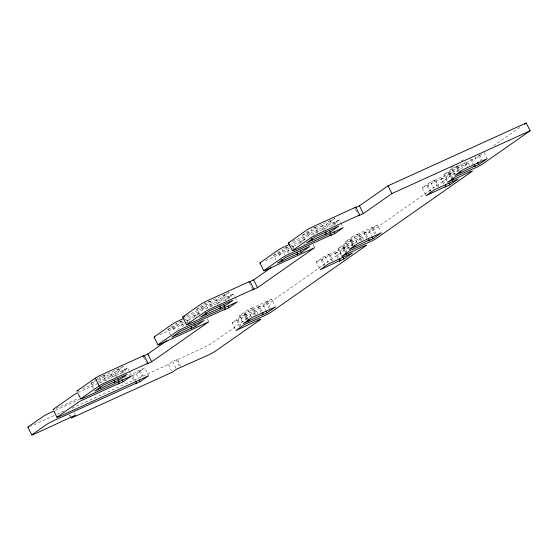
<?xml version="1.0" encoding="UTF-8"?>
<svg xmlns="http://www.w3.org/2000/svg" width="558" height="558" viewBox="0 0 558 558"><rect width="100%" height="100%" fill="white"/><g stroke="black" fill="none" stroke-linecap="round" stroke-linejoin="round"><path stroke-width="0.42" stroke-dasharray="2.79 2.09" d="M93.667 388.773L90.954 383.332L95.181 380.368M95.892 379.872L99.415 377.403L104.165 375.241L106.885 380.689M170.56 334.926L167.846 329.485L176.314 323.556L181.064 321.394L183.387 326.06M199.485 314.67L196.772 309.23L205.232 303.301L209.989 301.139L212.703 306.586M275.994 260.049L273.664 255.383L281.427 249.949M304.912 239.794L302.589 235.127L310.346 229.694M105.434 380.647L103.111 375.987L104.165 375.241M167.846 329.485L183.157 322.266M182.333 326.8L180.004 322.133L181.064 321.394M196.772 309.23L216.832 299.848L218.771 303.733M211.252 306.544L208.929 301.885L209.989 301.139M273.664 255.383L293.731 246.001L294.505 247.557M288.535 253.478L285.822 248.031L286.882 247.292L289.595 252.739M302.589 235.127L322.657 225.746L324.589 229.631M317.46 233.223L314.747 227.783L315.807 227.036L318.52 232.484M111.509 377.801L109.954 374.69L111.014 373.951L112.953 377.836M103.111 375.987L123.172 366.606L125.885 372.046M187.627 322.398L186.853 320.843L187.913 320.104L188.688 321.659L189.978 321.073M183.966 320.334L200.071 312.759L191.603 318.681L186.853 320.843M217.718 304.48L215.779 300.588L216.832 299.848M208.929 301.885L228.996 292.504L231.709 297.944M293.445 248.296L292.671 246.741L293.731 246.001M289.783 246.231L305.889 238.657L297.421 244.578L292.671 246.741M323.535 230.377L321.596 226.485L322.657 225.746M314.747 227.783L334.814 218.401L337.527 223.842M109.954 374.69L114.711 372.535L123.172 366.606M215.779 300.588L220.529 298.432L228.996 292.504M321.596 226.485L326.346 224.33L334.814 218.401M116.336 376.992L115.562 375.436L114.502 376.176L119.252 374.02L127.719 368.092L128.884 370.421M98.299 381.721L127.719 368.092M186.414 315.668L233.537 293.989L234.702 296.319M292.232 241.565L339.355 219.887L340.519 222.217M199.011 318.165L200.203 317.328M233.537 293.989L225.069 299.918L184.656 318.032M303.643 244.899L305.428 243.644M339.355 219.887L330.894 225.816L291.13 243.63M132.539 375.318L135.322 380.716M124.225 377.522L144.766 367.924L148.254 374.927M132.441 375.611L136.298 373.853L144.766 367.924M71.905 408.282L168.37 364.43L172.603 361.465L177.353 359.31L180.848 366.306M179.397 366.271L176.3 360.05L177.353 359.31M242.535 322.057L239.438 315.835L247.898 309.906L252.655 307.744L256.143 314.747M319.434 268.21L316.33 261.988L324.798 256.059L329.548 253.897L333.035 260.9M348.743 248.729L345.256 241.733L353.723 235.804L358.473 233.642L361.961 240.644M425.642 194.881L422.148 187.886L430.616 181.957L435.366 179.795L438.853 186.797M239.438 315.835L259.498 306.454L262.211 311.894M255.083 315.486L251.595 308.49L252.655 307.744M316.33 261.988L336.397 252.607L339.111 258.047M331.591 260.858L328.488 254.636L329.548 253.897M345.256 241.733L365.316 232.351L368.036 237.792M360.517 240.603L357.413 234.388L358.473 233.642M422.148 187.886L442.215 178.504L444.928 183.945M437.409 186.756L434.305 180.534L435.366 179.795M235.204 328.941L232.1 322.719L240.568 316.791L245.318 314.635L247.647 319.302M341.412 255.62L337.918 248.617L346.385 242.688L351.135 240.533L353.465 245.199M447.23 181.517L443.743 174.514L452.203 168.586L456.953 166.43L458.892 170.316M232.1 322.719L253.751 312.62A5.81 0.425 -26.5 0 1 256.387 311.943L210.882 343.805A5.81 0.425 -26.5 0 1 204.012 347.446L176.3 360.05M246.197 319.26L244.258 315.375L245.318 314.635M337.918 248.617L359.568 238.517A5.81 0.425 -26.5 0 1 362.205 237.841L266.968 304.535A5.81 0.425 -26.5 0 1 260.098 308.176L244.258 315.375M352.405 245.939L350.082 241.272L351.135 240.533M443.743 174.514L465.386 164.415A5.81 0.425 -26.5 0 1 468.022 163.738L372.786 230.433A5.81 0.425 -26.5 0 1 365.915 234.074L350.082 241.272M458.223 171.836L455.9 167.17L456.953 166.43M261.158 312.64L258.445 307.193L259.498 306.454M251.595 308.49L271.655 299.109L275.15 306.105M338.05 258.793L335.337 253.346L336.397 252.607M328.488 254.636L348.555 245.262L349.72 247.592M366.976 238.538L364.262 233.091L365.316 232.351M357.413 234.388L377.48 225.007L380.577 231.228M443.484 183.91L441.155 179.244L442.215 178.504M434.305 180.534L454.372 171.16L455.537 173.489M258.445 307.193L263.195 305.038L271.655 299.109M335.337 253.346L340.087 251.184L348.555 245.262M364.262 233.091L369.012 230.935L377.48 225.007M441.155 179.244L445.905 177.081L454.372 171.16M481.582 154.245L478.604 156.331A5.81 0.425 -26.5 0 1 471.733 159.972L455.9 167.17M493.488 145.91L520.272 127.147M315.807 227.036L311.057 229.199L313.77 234.639M461.124 160.983L464.291 159.539M451.073 167.63L453.452 166.549M286.882 247.292L282.132 249.454L284.845 254.894M285.822 248.031L288.988 246.594M265.629 260.684L289.239 249.949M292.518 248.456L293.829 247.864M180.004 322.133L183.17 320.697M186.323 320.822L187.913 320.104M159.811 334.786L184.726 323.459M186.037 322.859L188.004 321.966M97.552 380.068L111.014 373.951M90.954 383.332L95.704 381.17M82.563 388.877L95.676 382.914M98.138 383.36L80.715 391.277A5.81 0.425 -26.5 0 0 78.817 392.176M98.864 383.025L115.562 375.436M56.198 408.442L77.855 398.6M55.326 410.402L79.829 399.263M54.21 415.543L30.983 426.103A5.81 0.425 -26.5 0 1 30.564 426.291M57.111 414.224L63.647 411.253M484.072 152.46L486.785 157.9M479.322 154.615L482.035 160.062M478.262 155.361L480.975 160.802M474.83 156.833L477.16 161.492M471.524 159.023L473.854 163.689M470.08 158.988L472.793 164.436M468.469 163.348L469.438 165.287M465.456 161.876L467.778 166.542M464.395 162.615L466.335 166.5M460.706 164.031L462.638 167.923M457.274 165.503L459.597 170.169M456.214 166.249L458.536 170.915M452.203 168.586L454.916 174.033M451.464 168.404L454.561 174.626M449.546 171.613L452.266 177.06M449.622 173.315L451.945 177.981M448.493 172.359L451.206 177.8M448.562 174.054L450.501 177.946M445.905 177.081L447.844 180.973M430.616 181.957L433.719 188.179M427.958 184.984L431.062 191.206M426.905 185.723L429.618 191.171M372.723 227.162L375.827 233.384M371.67 227.908L374.767 234.123M369.012 230.935L371.726 236.376M355.488 209.522L357.811 214.188M362.651 237.45L363.614 239.389M353.723 235.804L357.211 242.8M351.066 238.831L353.779 244.271M350.006 239.57L353.109 245.792M340.91 222.998L342.842 226.883M346.385 242.688L349.099 248.136M334.605 222.049L335.77 224.379M333.544 222.788L334.709 225.118M343.728 245.715L346.832 251.937M343.805 247.417L346.127 252.083M330.064 220.556L332.777 226.004M342.675 246.462L345.388 251.902M342.745 248.157L345.067 252.823M329.004 221.303L331.326 225.962M340.087 251.184L341.642 254.295M326.346 224.33L328.285 228.215M324.798 256.059L327.895 262.281M322.14 259.086L324.854 264.527M308.4 232.226L310.339 236.111M321.08 259.826L324.184 266.047M307.339 232.965L309.278 236.857M313.115 244.557L314.273 246.894M301.139 240.812L301.913 242.367M300.078 241.551L300.853 243.107M279.474 252.481L281.413 256.366M278.414 253.22L280.353 257.112M266.905 301.264L270.009 307.486M265.852 302.011L269.34 309.006M263.195 305.038L265.908 310.478M249.28 282.843L252.383 289.065M256.826 311.552L257.796 313.491M247.898 309.906L251.393 316.902M245.248 312.933L247.961 318.374M244.188 313.673L246.901 319.12M235.085 297.1L237.024 300.985M240.568 316.791L243.281 322.238M228.787 296.152L229.952 298.481M227.727 296.891L228.892 299.221M237.91 319.818L241.014 326.039M224.239 294.659L226.953 300.106M236.85 320.564L239.954 326.786M223.186 295.405L225.899 300.846M220.529 298.432L222.468 302.317M205.232 303.301L207.953 308.741M202.582 306.328L204.521 310.213M201.522 307.067L203.461 310.959M207.29 318.66L208.455 320.996M195.321 314.914L196.095 316.47M194.261 315.654L195.035 317.209M176.314 323.556L179.027 328.997M173.657 326.583L175.596 330.469M172.596 327.323L174.535 331.215M172.603 361.465L176.091 368.468M168.37 364.43L171.473 370.651M143.462 356.953L146.175 362.393M140.016 370.087L143.113 376.308M138.956 370.826L142.06 377.048M136.298 373.853L138.628 378.519M129.268 371.203L130.823 374.313M132.323 377.571L134.262 381.456M122.969 370.254L124.127 372.584M121.909 370.993L123.074 373.323M118.422 368.761L121.135 374.209M117.361 369.508L119.691 374.167M114.711 372.535L116.65 376.42M99.415 377.403L102.128 382.844M74.347 412.808L75.121 414.364M69.729 414.992L70.503 416.547M69.597 414.971L70.371 416.526M185.758 315.968A5.81 0.425 -26.5 0 1 185.34 316.156"/><path stroke-width="0.84" d="M224.483 307.556L225.258 309.111L183.282 328.188A5.81 0.425 -26.5 0 0 176.419 331.836L158.423 344.432A5.81 0.425 -26.5 0 0 161.06 343.756L208.845 321.771L151.699 361.786L146.949 363.949L148.01 363.209L144.131 355.432L102.156 374.509A5.81 0.425 -26.5 0 0 95.292 378.15L77.304 390.746A5.81 0.425 -26.5 0 0 77.199 391.165M148.01 363.209L106.034 382.286A5.81 0.425 -26.5 0 0 99.171 385.927L81.182 398.524A5.81 0.425 -26.5 0 0 83.812 397.847L131.597 375.869L123.13 381.798L118.38 383.953L119.44 383.213L118.659 381.658M144.131 355.432L143.071 356.171L143.664 355.899M330.301 233.453L331.075 235.009L289.1 254.085A5.81 0.425 -26.5 0 0 282.236 257.733L264.248 270.33A5.81 0.425 -26.5 0 0 266.877 269.654L314.663 247.668L257.517 287.684L252.767 289.846L253.827 289.107L249.949 281.33L248.889 282.069L253.646 279.907L271.502 267.408M354.846 207.876L355.767 207.227L359.645 215.004L358.585 215.744L363.342 213.581L391.911 193.577L530.1 130.76L526.222 122.983L388.033 185.8L359.464 205.804L355.007 207.834M143.964 355.767L147.821 354.009L166.87 340.673M114.892 381.728L94.825 391.109L103.293 385.18L127.05 374.383L118.589 380.305L113.832 382.467L114.892 381.728L114.118 380.172M220.71 307.625L200.65 317.007L209.111 311.078L232.867 300.274L224.407 306.202L219.65 308.365L220.71 307.625L219.936 306.07M297.609 253.778L296.549 254.518L301.299 252.356L309.767 246.427L286.01 257.231L277.542 263.16L297.609 253.778L296.828 252.223M326.528 233.523L306.468 242.904L314.928 236.976L338.692 226.171L330.224 232.1L325.474 234.262L326.528 233.523L325.753 231.968M191.785 327.881L190.731 328.62L195.481 326.458L203.949 320.529L180.185 331.333L171.725 337.262L191.785 327.881L191.01 326.325M225.258 309.111L224.197 309.85L228.947 307.695L237.415 301.766L189.629 323.745A5.81 0.425 -26.5 0 1 187 324.421L204.988 311.824A5.81 0.425 -26.5 0 1 211.852 308.183L253.827 289.107M331.075 235.009L330.015 235.748L334.765 233.593L343.233 227.664L295.454 249.642A5.81 0.425 -26.5 0 1 292.817 250.319L310.806 237.722A5.81 0.425 -26.5 0 1 317.676 234.081L359.645 215.004M135.706 381.491L136.487 383.046L135.427 383.792L140.177 381.63L148.644 375.701L60.076 416.219A5.81 0.425 -26.5 0 1 57.439 416.896L77.722 402.695A5.81 0.425 -26.5 0 1 84.593 399.054L119.44 383.213M524.436 124.232L526.222 122.983M263.376 314.231L262.316 314.97L267.073 312.808L275.533 306.886L251.777 317.683L243.316 323.612L263.376 314.231L262.602 312.675M369.194 240.128L349.134 249.51L357.594 243.581L381.358 232.784L372.89 238.705L368.14 240.868L369.194 240.128L368.42 238.573M446.093 186.281L445.033 187.021L449.783 184.858L458.251 178.93L434.494 189.734L426.026 195.663L446.093 186.281L445.319 184.726M475.018 166.026L454.951 175.407L463.419 169.479L487.176 158.674L478.708 164.603L473.958 166.765L475.018 166.026L474.237 164.471M530.1 130.76L482.482 164.101A5.81 0.425 -26.5 0 1 475.611 167.749L456.081 176.363L447.614 182.292L469.264 172.192A5.81 0.425 -26.5 0 1 471.901 171.515L376.664 238.21A5.81 0.425 -26.5 0 1 369.794 241.851L350.264 250.465L341.796 256.394L363.446 246.294A5.81 0.425 -26.5 0 1 366.083 245.618L270.846 312.313A5.81 0.425 -26.5 0 1 263.976 315.954L244.446 324.568L235.978 330.496L257.629 320.397A5.81 0.425 -26.5 0 1 260.265 319.72L214.76 351.582A5.81 0.425 -26.5 0 1 207.89 355.223L176.481 369.243L172.248 372.207L71.278 418.102L75.511 415.138L34.861 433.88A5.81 0.425 -26.5 0 1 32.224 434.556L46.858 424.31A5.81 0.425 -26.5 0 1 53.728 420.669L136.487 383.046M340.275 260.384L339.215 261.123L343.965 258.961L352.433 253.032L328.676 263.836L320.208 269.765L340.275 260.384L339.494 258.828M355.767 207.227L313.798 226.304A5.81 0.425 -26.5 0 0 306.928 229.945L288.939 242.542A5.81 0.425 -26.5 0 0 289.323 242.807M289.818 244.223L285.229 246.315A5.81 0.425 -26.5 0 0 278.358 249.956L260.37 262.553A5.81 0.425 -26.5 0 0 260.746 262.811M249.949 281.33L207.981 300.406A5.81 0.425 -26.5 0 0 201.11 304.047L183.122 316.644A5.81 0.425 -26.5 0 0 183.233 317M184.001 318.325L179.404 320.418A5.81 0.425 -26.5 0 0 172.541 324.059L154.552 336.655A5.81 0.425 -26.5 0 0 154.929 336.913M53.763 411.113L49.85 412.892A5.81 0.425 -26.5 0 0 42.98 416.533L28.346 426.786A5.81 0.425 -26.5 0 0 28.723 427.044M477.543 162.273L478.708 164.603M459.987 170.95L460.762 172.506M452.65 177.835L453.424 179.39M451.589 178.581L452.371 180.136M449.009 183.303L449.783 184.858M430.002 191.945L430.776 193.5M388.033 185.8L391.911 193.577M359.464 205.804L363.342 213.581M372.116 237.15L372.89 238.705M354.17 245.053L354.944 246.608M345.772 252.683L346.546 254.239M333.991 232.037L334.765 233.593M342.8 256.631L343.965 258.961M329.45 230.545L330.224 232.1M311.504 238.447L312.278 240.003M300.525 250.8L301.299 252.356M288.493 242.939L292.371 250.716M281.518 259.442L282.292 260.998M259.923 262.944L263.801 270.721M253.646 279.907L257.517 287.684M266.292 311.252L267.073 312.808M248.345 319.155L249.119 320.711M247.292 319.894L248.066 321.45M228.173 306.14L228.947 307.695M223.632 304.647L224.407 306.202M205.679 312.55L206.46 314.105M194.317 324.128L195.481 326.458M182.675 317.042L186.553 324.819M154.106 337.046L157.984 344.823M147.821 354.009L151.699 361.786M139.402 380.075L140.177 381.63M121.965 379.461L123.13 381.798M117.808 378.749L118.589 380.305M99.861 386.652L100.635 388.208M95.292 378.15L99.171 385.927M78.148 393.732L80.736 398.921M54.091 411.462L57 417.293M27.9 427.177L31.778 434.954M184.531 316.505A5.81 0.425 -26.5 0 1 184.154 316.658M53.945 409.384A5.81 0.425 -26.5 0 1 53.568 409.126L73.844 394.918A5.81 0.425 -26.5 0 1 77.771 392.699M78.336 390.76A5.81 0.425 -26.5 0 1 77.987 390.9"/></g></svg>
